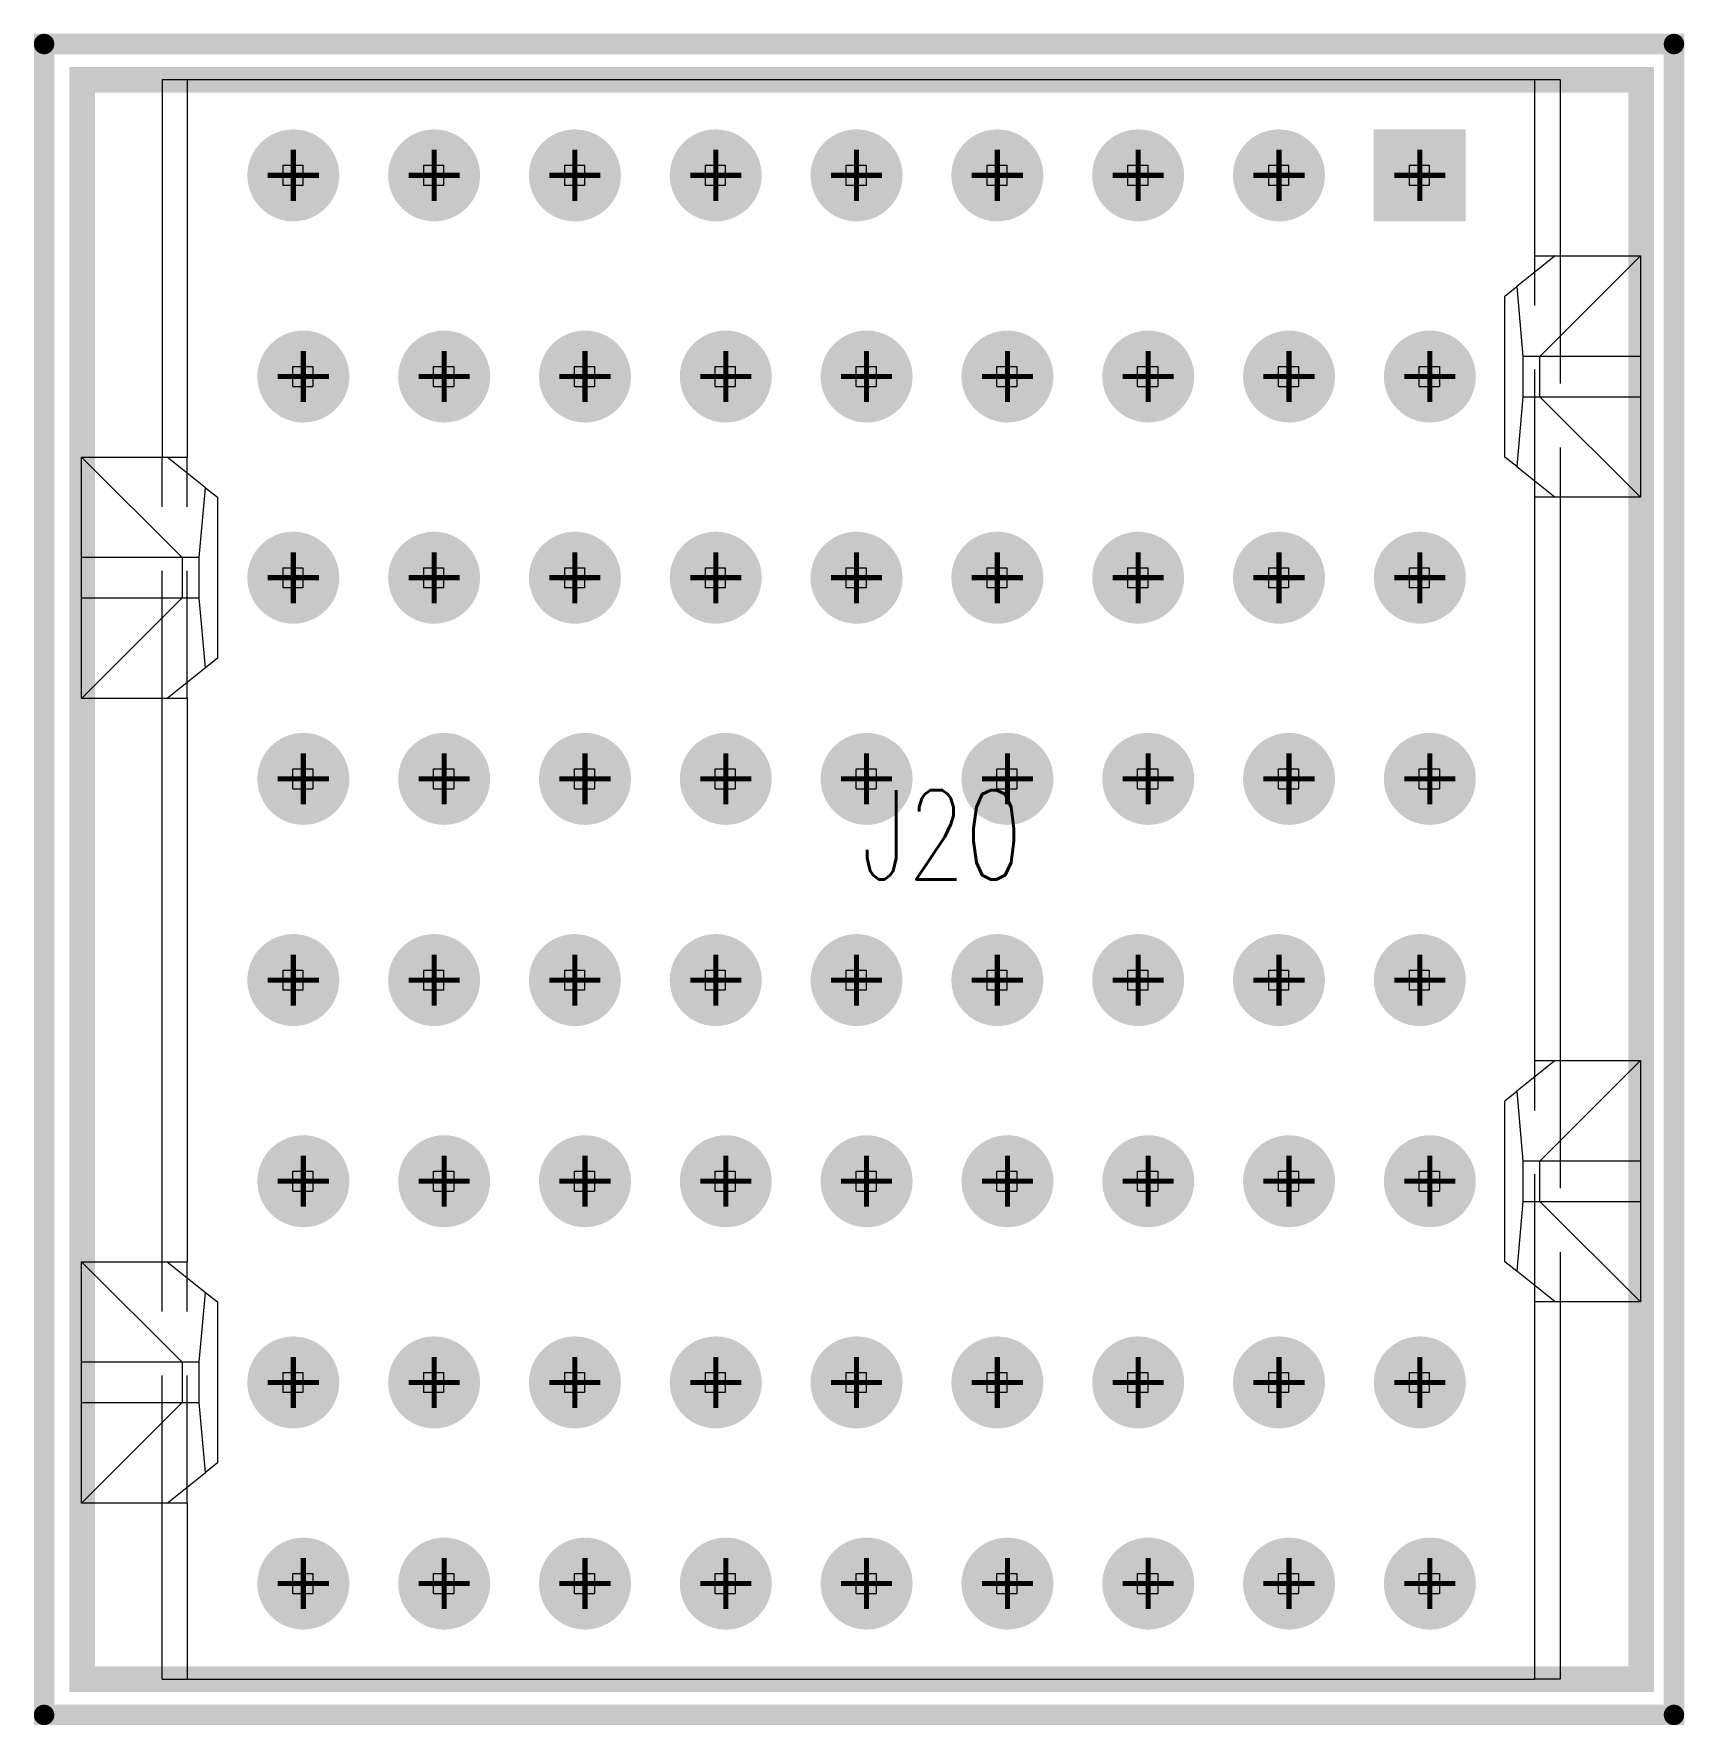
# Model space of a CAD drawing. Header units: millimetres. Extents: x 5 to 1395, y 5 to 415.
# Drawn here: x 1059.16 to 1075.56, y 115.5 to 132.32 of the extents above; entities that cross this region are included whole.
import ezdxf

# ---------------------------------------------------------------- set-up
doc = ezdxf.new("R2010")
doc.units = ezdxf.units.MM
doc.linetypes.add('HIDDEN', pattern=[1.905, 1.27, -0.635])
for name, color, linetype in [('DRIL_PLTE_THRU_01', 16, 'Continuous'), ('DRIL_PLTE_THRU_02', 146, 'Continuous'), ('DRIL_PLTE_THRU_03', 56, 'Continuous'), ('DRIL_PLTE_THRU_04', 216, 'Continuous'), ('DRIL_PLTE_THRU_05', 34, 'Continuous'), ('DRIL_PLTE_THRU_06', 96, 'Continuous'), ('DRIL_PLTE_THRU_07', 171, 'Continuous'), ('DRIL_PLTE_THRU_08', 176, 'Continuous'), ('DRIL_SYMBOL', 2, 'Continuous'), ('PADS_BOT', 5, 'Continuous'), ('PADS_INNER', 1, 'Continuous'), ('PADS_TOP', 1, 'Continuous'), ('PART_NAME_01', 1, 'Continuous'), ('PART_TOP_2DLINE_26', 5, 'Continuous'), ('PART_TOP_2DLINE_27', 5, 'Continuous')]:
    doc.layers.add(name, color=color, linetype=linetype)
doc.styles.add('W0$127', font='simplex', dxfattribs={"width": 0.75})

# ---------------------------------------------------------------- blocks, each defined once
blk = doc.blocks.new('SMOOTH_0$2032')
at = {"const_width": 0.1016}
blk.add_lwpolyline([(-0.0508, 0, 1), (0.0508, 0, 1)], format="xyb", close=True, dxfattribs=at)
blk = doc.blocks.new('SMOOTH_0$254')
at = {"const_width": 0.127}
blk.add_lwpolyline([(-0.0635, 0, 1), (0.0635, 0, 1)], format="xyb", close=True, dxfattribs=at)
blk = doc.blocks.new('PART_BODY_TOP_12')
at = {"layer": 'PART_TOP_2DLINE_26', "const_width": 0.2032}
blk.add_lwpolyline([(-8.3058, 8.128), (8.3058, 8.128), (8.3058, -8.0772), (-8.3058, -8.0772)], close=True, dxfattribs=at)
at = {"layer": 'PART_TOP_2DLINE_27', "const_width": 0.254}
blk.add_lwpolyline([(-7.95, -7.75), (7.95, -7.75), (7.95, 7.75), (-7.95, 7.75)], close=True, dxfattribs=at)
at = {"layer": 'PART_TOP_2DLINE_26'}
for p in [(-8.3058, 8.128), (8.3058, 8.128), (-8.3058, -8.0772), (8.3058, -8.0772)]:
    blk.add_blockref('SMOOTH_0$2032', p, dxfattribs=at)
at = {"layer": 'PART_TOP_2DLINE_27'}
for p in [(-7.95, 7.75), (7.95, 7.75), (-7.95, -7.75), (7.95, -7.75)]:
    blk.add_blockref('SMOOTH_0$254', p, dxfattribs=at)
blk = doc.blocks.new('DRIL_SYMBOL_0$59944')
at = {"layer": 'DRIL_SYMBOL', "const_width": 0.0508}
for points in [[(0, -0.254), (0, 0.254)], [(-0.254, 0), (0.254, 0)]]:
    blk.add_lwpolyline(points, dxfattribs=at)
blk = doc.blocks.new('DRIL_HOLE_0$59944')
at = {"const_width": 0.29972}
blk.add_lwpolyline([(-0.14986, 0, 1), (0.14986, 0, 1)], format="xyb", close=True, dxfattribs=at)
blk.add_blockref('DRIL_SYMBOL_0$59944', (0, 0))
blk = doc.blocks.new('PAD_8')
at = {"const_width": 0.4572}
blk.add_lwpolyline([(0, -0.2286, 1), (0, 0.2286, 1)], format="xyb", close=True, dxfattribs=at)
blk = doc.blocks.new('STK_TOP_169')
at = {"layer": 'DRIL_PLTE_THRU_01'}
blk.add_blockref('DRIL_HOLE_0$59944', (0, 0), dxfattribs=at)
at = {"layer": 'DRIL_PLTE_THRU_02'}
blk.add_blockref('DRIL_HOLE_0$59944', (0, 0), dxfattribs=at)
at = {"layer": 'DRIL_PLTE_THRU_03'}
blk.add_blockref('DRIL_HOLE_0$59944', (0, 0), dxfattribs=at)
at = {"layer": 'DRIL_PLTE_THRU_04'}
blk.add_blockref('DRIL_HOLE_0$59944', (0, 0), dxfattribs=at)
at = {"layer": 'DRIL_PLTE_THRU_05'}
blk.add_blockref('DRIL_HOLE_0$59944', (0, 0), dxfattribs=at)
at = {"layer": 'DRIL_PLTE_THRU_06'}
blk.add_blockref('DRIL_HOLE_0$59944', (0, 0), dxfattribs=at)
at = {"layer": 'DRIL_PLTE_THRU_07'}
blk.add_blockref('DRIL_HOLE_0$59944', (0, 0), dxfattribs=at)
at = {"layer": 'DRIL_PLTE_THRU_08'}
blk.add_blockref('DRIL_HOLE_0$59944', (0, 0), dxfattribs=at)
at = {"layer": 'PADS_BOT'}
blk.add_blockref('PAD_8', (0, 0), dxfattribs=at)
at = {"layer": 'PADS_INNER'}
blk.add_blockref('PAD_8', (0, 0), dxfattribs=at)
at = {"layer": 'PADS_TOP'}
blk.add_blockref('PAD_8', (0, 0), dxfattribs=at)
blk = doc.blocks.new('PAD_10')
at = {"const_width": 0.9144}
blk.add_lwpolyline([(-0.4572, 0), (0.4572, 0)], dxfattribs=at)
blk = doc.blocks.new('STK_TOP_172')
at = {"layer": 'DRIL_PLTE_THRU_01'}
blk.add_blockref('DRIL_HOLE_0$59944', (0, 0), dxfattribs=at)
at = {"layer": 'DRIL_PLTE_THRU_02'}
blk.add_blockref('DRIL_HOLE_0$59944', (0, 0), dxfattribs=at)
at = {"layer": 'DRIL_PLTE_THRU_03'}
blk.add_blockref('DRIL_HOLE_0$59944', (0, 0), dxfattribs=at)
at = {"layer": 'DRIL_PLTE_THRU_04'}
blk.add_blockref('DRIL_HOLE_0$59944', (0, 0), dxfattribs=at)
at = {"layer": 'DRIL_PLTE_THRU_05'}
blk.add_blockref('DRIL_HOLE_0$59944', (0, 0), dxfattribs=at)
at = {"layer": 'DRIL_PLTE_THRU_06'}
blk.add_blockref('DRIL_HOLE_0$59944', (0, 0), dxfattribs=at)
at = {"layer": 'DRIL_PLTE_THRU_07'}
blk.add_blockref('DRIL_HOLE_0$59944', (0, 0), dxfattribs=at)
at = {"layer": 'DRIL_PLTE_THRU_08'}
blk.add_blockref('DRIL_HOLE_0$59944', (0, 0), dxfattribs=at)
at = {"layer": 'PADS_BOT'}
blk.add_blockref('PAD_8', (0, 0), dxfattribs=at)
at = {"layer": 'PADS_INNER'}
blk.add_blockref('PAD_8', (0, 0), dxfattribs=at)
at = {"layer": 'PADS_TOP'}
blk.add_blockref('PAD_10', (0, 0), dxfattribs=at)
blk = doc.blocks.new('SYM_TOP_14')
for name, p in [('PART_BODY_TOP_12', (0, 0)), ('STK_TOP_169', (-5, 5.65)), ('STK_TOP_169', (-1, 5.65)), ('STK_TOP_169', (3, 5.65)), ('STK_TOP_169', (7, 5.65)), ('STK_TOP_169', (-7, 5.55)), ('STK_TOP_169', (-3, 5.55)), ('STK_TOP_169', (1, 5.55)), ('STK_TOP_169', (5, 5.55)), ('STK_TOP_169', (-7, 4.15)), ('STK_TOP_169', (-5, 4.25)), ('STK_TOP_169', (-3, 4.15)), ('STK_TOP_169', (-1, 4.25)), ('STK_TOP_169', (1, 4.15)), ('STK_TOP_169', (3, 4.25)), ('STK_TOP_169', (5, 4.15)), ('STK_TOP_169', (7, 4.25)), ('STK_TOP_169', (-7, 2.75)), ('STK_TOP_169', (-5, 2.85)), ('STK_TOP_169', (-3, 2.75)), ('STK_TOP_169', (-1, 2.85)), ('STK_TOP_169', (1, 2.75)), ('STK_TOP_169', (3, 2.85)), ('STK_TOP_169', (5, 2.75)), ('STK_TOP_169', (7, 2.85)), ('STK_TOP_169', (-5, 1.45)), ('STK_TOP_169', (-1, 1.45)), ('STK_TOP_169', (3, 1.45)), ('STK_TOP_169', (7, 1.45)), ('STK_TOP_169', (-7, 1.35)), ('STK_TOP_169', (-3, 1.35)), ('STK_TOP_169', (1, 1.35)), ('STK_TOP_169', (5, 1.35)), ('STK_TOP_169', (-5, 0.05)), ('STK_TOP_169', (-1, 0.05)), ('STK_TOP_169', (3, 0.05)), ('STK_TOP_169', (7, 0.05)), ('STK_TOP_169', (-7, -0.05)), ('STK_TOP_169', (-3, -0.05)), ('STK_TOP_169', (1, -0.05)), ('STK_TOP_169', (5, -0.05)), ('STK_TOP_169', (-7, -1.45)), ('STK_TOP_169', (-5, -1.35)), ('STK_TOP_169', (-3, -1.45)), ('STK_TOP_169', (-1, -1.35)), ('STK_TOP_169', (1, -1.45)), ('STK_TOP_169', (3, -1.35)), ('STK_TOP_169', (5, -1.45)), ('STK_TOP_169', (7, -1.35)), ('STK_TOP_169', (-5, -2.75)), ('STK_TOP_169', (-1, -2.75)), ('STK_TOP_169', (3, -2.75)), ('STK_TOP_169', (7, -2.75)), ('STK_TOP_169', (-7, -2.85)), ('STK_TOP_169', (-3, -2.85)), ('STK_TOP_169', (1, -2.85)), ('STK_TOP_169', (5, -2.85)), ('STK_TOP_169', (-5, -4.15)), ('STK_TOP_169', (-1, -4.15)), ('STK_TOP_169', (3, -4.15)), ('STK_TOP_169', (7, -4.15)), ('STK_TOP_169', (-7, -4.25)), ('STK_TOP_169', (-3, -4.25)), ('STK_TOP_169', (1, -4.25)), ('STK_TOP_169', (5, -4.25)), ('STK_TOP_169', (-7, -5.65)), ('STK_TOP_169', (-5, -5.55)), ('STK_TOP_169', (-3, -5.65)), ('STK_TOP_169', (-1, -5.55)), ('STK_TOP_169', (1, -5.65)), ('STK_TOP_169', (3, -5.55)), ('STK_TOP_169', (5, -5.65)), ('STK_TOP_172', (7, -5.55))]:
    blk.add_blockref(name, p)
blk = doc.blocks.new('PART_TOP_75')
blk.add_blockref('SYM_TOP_14', (0, 0))
at = {"layer": 'PART_NAME_01', "style": 'W0$127', "width": 0.75}
blk.add_text('J20', height=0.889, rotation=270, dxfattribs=at).set_placement((0, 0))
blk = doc.blocks.new('q')
at = {"rotation": 90}
blk.add_blockref('PART_TOP_75', (1067.385, 123.909), dxfattribs=at)

msp = doc.modelspace()

# ---------------------------------------------------------------- linework, layer by layer
at = {"color": 7, "linetype": 'Continuous', "lineweight": 15}
for p, q in [((1060.4298, 131.8588), (1060.4298, 128.1088)), ((1060.6798, 131.8588), (1060.4298, 131.8588)), ((1060.6798, 131.8588), (1060.6798, 128.1088)), ((1074.0798, 131.8588), (1060.6798, 131.8588)), ((1074.0798, 130.1088), (1074.0798, 131.8588)), ((1074.3298, 131.8588), (1074.0798, 131.8588)), ((1074.3298, 131.8588), (1074.3298, 130.1088)), ((1074.2798, 130.1088), (1073.899, 129.8041)), ((1074.0798, 130.1088), (1074.2798, 130.1088)), ((1075.1298, 130.1088), (1074.1298, 129.1088)), ((1074.2798, 130.1088), (1075.1298, 130.1088)), ((1075.1298, 130.1088), (1075.1298, 129.1088)), ((1073.7798, 129.7088), (1073.899, 129.8041)), ((1073.7798, 128.1088), (1073.7798, 129.7088)), ((1073.899, 129.8041), (1073.9598, 129.1088)), ((1073.9598, 129.1088), (1073.9598, 128.7088)), ((1074.1298, 129.1088), (1073.9598, 129.1088)), ((1074.1298, 128.7088), (1074.1298, 129.1088)), ((1075.1298, 129.1088), (1074.1298, 129.1088)), ((1075.1298, 129.1088), (1075.1298, 128.7088)), ((1073.9598, 128.7088), (1073.899, 128.0134)), ((1073.9598, 128.7088), (1074.1298, 128.7088)), ((1074.1298, 128.7088), (1075.1298, 127.7088)), ((1074.1298, 128.7088), (1075.1298, 128.7088)), ((1075.1298, 128.7088), (1075.1298, 127.7088)), ((1059.6298, 128.1088), (1060.4798, 128.1088)), ((1060.6298, 127.1088), (1059.6298, 128.1088)), ((1059.6298, 127.1088), (1059.6298, 128.1088)), ((1060.8606, 127.8041), (1060.4798, 128.1088)), ((1060.4798, 128.1088), (1060.6798, 128.1088)), ((1073.899, 128.0134), (1073.7798, 128.1088)), ((1073.899, 128.0134), (1074.2798, 127.7088)), ((1060.7998, 127.1088), (1060.8606, 127.8041)), ((1060.8606, 127.8041), (1060.9798, 127.7088)), ((1060.9798, 127.7088), (1060.9798, 126.1088)), ((1074.0798, 122.1088), (1074.0798, 127.7088)), ((1074.2798, 127.7088), (1074.0798, 127.7088)), ((1075.1298, 127.7088), (1074.2798, 127.7088)), ((1074.3298, 127.7088), (1074.3298, 122.1088)), ((1059.6298, 126.7088), (1059.6298, 127.1088)), ((1060.6298, 127.1088), (1059.6298, 127.1088)), ((1060.7998, 127.1088), (1060.6298, 127.1088)), ((1060.6298, 127.1088), (1060.6298, 126.7088)), ((1060.7998, 126.7088), (1060.7998, 127.1088)), ((1059.6298, 125.7088), (1060.6298, 126.7088)), ((1059.6298, 125.7088), (1059.6298, 126.7088)), ((1059.6298, 126.7088), (1060.6298, 126.7088)), ((1060.6298, 126.7088), (1060.7998, 126.7088)), ((1060.8606, 126.0134), (1060.7998, 126.7088)), ((1060.8606, 126.0134), (1060.4798, 125.7088)), ((1060.9798, 126.1088), (1060.8606, 126.0134)), ((1060.4798, 125.7088), (1059.6298, 125.7088)), ((1060.4298, 120.1088), (1060.4298, 125.7088)), ((1060.6798, 125.7088), (1060.4798, 125.7088)), ((1060.6798, 125.7088), (1060.6798, 120.1088)), ((1074.2798, 122.1088), (1073.899, 121.8041)), ((1074.0798, 122.1088), (1074.2798, 122.1088)), ((1075.1298, 122.1088), (1074.1298, 121.1088)), ((1074.2798, 122.1088), (1075.1298, 122.1088)), ((1075.1298, 122.1088), (1075.1298, 121.1088)), ((1073.7798, 121.7088), (1073.899, 121.8041)), ((1073.899, 121.8041), (1073.9598, 121.1088)), ((1073.7798, 120.1088), (1073.7798, 121.7088)), ((1073.9598, 121.1088), (1073.9598, 120.7088)), ((1074.1298, 121.1088), (1073.9598, 121.1088)), ((1074.1298, 120.7088), (1074.1298, 121.1088)), ((1075.1298, 121.1088), (1074.1298, 121.1088)), ((1075.1298, 121.1088), (1075.1298, 120.7088)), ((1073.9598, 120.7088), (1073.899, 120.0134)), ((1073.9598, 120.7088), (1074.1298, 120.7088)), ((1074.1298, 120.7088), (1075.1298, 120.7088)), ((1074.1298, 120.7088), (1075.1298, 119.7088)), ((1075.1298, 120.7088), (1075.1298, 119.7088)), ((1060.6298, 119.1088), (1059.6298, 120.1088)), ((1059.6298, 119.1088), (1059.6298, 120.1088)), ((1059.6298, 120.1088), (1060.4798, 120.1088)), ((1060.4798, 120.1088), (1060.8606, 119.8041)), ((1060.4798, 120.1088), (1060.6798, 120.1088)), ((1073.899, 120.0134), (1073.7798, 120.1088)), ((1074.2798, 119.7088), (1073.899, 120.0134)), ((1060.7998, 119.1088), (1060.8606, 119.8041)), ((1060.8606, 119.8041), (1060.9798, 119.7088)), ((1060.9798, 119.7088), (1060.9798, 118.1088)), ((1074.0798, 115.9588), (1074.0798, 119.7088)), ((1074.2798, 119.7088), (1074.0798, 119.7088)), ((1075.1298, 119.7088), (1074.2798, 119.7088)), ((1074.3298, 119.7088), (1074.3298, 115.9588)), ((1059.6298, 118.7088), (1059.6298, 119.1088)), ((1060.6298, 119.1088), (1059.6298, 119.1088)), ((1060.7998, 119.1088), (1060.6298, 119.1088)), ((1060.6298, 119.1088), (1060.6298, 118.7088)), ((1060.7998, 118.7088), (1060.7998, 119.1088)), ((1059.6298, 117.7088), (1060.6298, 118.7088)), ((1059.6298, 117.7088), (1059.6298, 118.7088)), ((1059.6298, 118.7088), (1060.6298, 118.7088)), ((1060.6298, 118.7088), (1060.7998, 118.7088)), ((1060.8606, 118.0134), (1060.7998, 118.7088)), ((1060.9798, 118.1088), (1060.8606, 118.0134)), ((1060.4798, 117.7088), (1060.8606, 118.0134)), ((1060.4798, 117.7088), (1059.6298, 117.7088)), ((1060.4298, 115.9588), (1060.4298, 117.7088)), ((1060.6798, 117.7088), (1060.4798, 117.7088)), ((1060.6798, 117.7088), (1060.6798, 115.9588)), ((1060.4298, 115.9588), (1060.6798, 115.9588)), ((1060.6798, 115.9588), (1074.0798, 115.9588)), ((1074.3298, 115.9588), (1074.0798, 115.9588))]:
    msp.add_line(p, q, dxfattribs=at)
at = {"color": 7, "linetype": 'HIDDEN', "lineweight": 0}
for p, q in [((1061.6298, 131.0088), (1061.6298, 130.8088)), ((1061.6298, 131.0088), (1061.8298, 131.0088)), ((1061.8298, 131.0088), (1061.8298, 130.8088)), ((1063.0298, 131.0088), (1063.0298, 130.8088)), ((1063.0298, 131.0088), (1063.2298, 131.0088)), ((1063.2298, 131.0088), (1063.2298, 130.8088)), ((1064.4298, 131.0088), (1064.4298, 130.8088)), ((1064.4298, 131.0088), (1064.6298, 131.0088)), ((1064.6298, 131.0088), (1064.6298, 130.8088)), ((1065.8298, 131.0088), (1066.0298, 131.0088)), ((1065.8298, 131.0088), (1065.8298, 130.8088)), ((1066.0298, 131.0088), (1066.0298, 130.8088)), ((1067.2298, 131.0088), (1067.4298, 131.0088)), ((1067.2298, 131.0088), (1067.2298, 130.8088)), ((1067.4298, 131.0088), (1067.4298, 130.8088)), ((1068.6298, 131.0088), (1068.8298, 131.0088)), ((1068.6298, 131.0088), (1068.6298, 130.8088)), ((1068.8298, 131.0088), (1068.8298, 130.8088)), ((1070.0298, 131.0088), (1070.2298, 131.0088)), ((1070.0298, 131.0088), (1070.0298, 130.8088)), ((1070.2298, 131.0088), (1070.2298, 130.8088)), ((1071.4298, 131.0088), (1071.6298, 131.0088)), ((1071.4298, 131.0088), (1071.4298, 130.8088)), ((1071.6298, 131.0088), (1071.6298, 130.8088)), ((1072.8298, 131.0088), (1073.0298, 131.0088)), ((1072.8298, 131.0088), (1072.8298, 130.8088)), ((1073.0298, 131.0088), (1073.0298, 130.8088)), ((1061.8298, 130.8088), (1061.6298, 130.8088)), ((1063.2298, 130.8088), (1063.0298, 130.8088)), ((1064.6298, 130.8088), (1064.4298, 130.8088)), ((1066.0298, 130.8088), (1065.8298, 130.8088)), ((1067.4298, 130.8088), (1067.2298, 130.8088)), ((1068.8298, 130.8088), (1068.6298, 130.8088)), ((1070.2298, 130.8088), (1070.0298, 130.8088)), ((1071.6298, 130.8088), (1071.4298, 130.8088)), ((1073.0298, 130.8088), (1072.8298, 130.8088)), ((1074.0798, 127.7088), (1074.0798, 130.1088)), ((1074.3298, 130.1088), (1074.3298, 127.7088)), ((1061.7298, 128.8088), (1061.7298, 129.0088)), ((1061.7298, 129.0088), (1061.9298, 129.0088)), ((1061.9298, 129.0088), (1061.9298, 128.8088)), ((1063.1298, 128.8088), (1063.1298, 129.0088)), ((1063.1298, 129.0088), (1063.3298, 129.0088)), ((1063.3298, 129.0088), (1063.3298, 128.8088)), ((1064.5298, 129.0088), (1064.7298, 129.0088)), ((1064.5298, 128.8088), (1064.5298, 129.0088)), ((1064.7298, 129.0088), (1064.7298, 128.8088)), ((1065.9298, 129.0088), (1066.1298, 129.0088)), ((1065.9298, 128.8088), (1065.9298, 129.0088)), ((1066.1298, 129.0088), (1066.1298, 128.8088)), ((1067.3298, 129.0088), (1067.5298, 129.0088)), ((1067.3298, 128.8088), (1067.3298, 129.0088)), ((1067.5298, 129.0088), (1067.5298, 128.8088)), ((1068.7298, 129.0088), (1068.9298, 129.0088)), ((1068.7298, 128.8088), (1068.7298, 129.0088)), ((1068.9298, 129.0088), (1068.9298, 128.8088)), ((1070.1298, 128.8088), (1070.1298, 129.0088)), ((1070.1298, 129.0088), (1070.3298, 129.0088)), ((1070.3298, 129.0088), (1070.3298, 128.8088)), ((1071.5298, 129.0088), (1071.7298, 129.0088)), ((1071.5298, 128.8088), (1071.5298, 129.0088)), ((1071.7298, 129.0088), (1071.7298, 128.8088)), ((1072.9298, 128.8088), (1072.9298, 129.0088)), ((1072.9298, 129.0088), (1073.1298, 129.0088)), ((1073.1298, 129.0088), (1073.1298, 128.8088)), ((1061.7298, 128.8088), (1061.9298, 128.8088)), ((1063.1298, 128.8088), (1063.3298, 128.8088)), ((1064.5298, 128.8088), (1064.7298, 128.8088)), ((1065.9298, 128.8088), (1066.1298, 128.8088)), ((1067.3298, 128.8088), (1067.5298, 128.8088)), ((1068.7298, 128.8088), (1068.9298, 128.8088)), ((1070.1298, 128.8088), (1070.3298, 128.8088)), ((1071.5298, 128.8088), (1071.7298, 128.8088)), ((1072.9298, 128.8088), (1073.1298, 128.8088)), ((1060.4298, 125.7088), (1060.4298, 128.1088)), ((1060.6798, 125.7088), (1060.6798, 128.1088)), ((1061.6298, 127.0088), (1061.8298, 127.0088)), ((1061.6298, 127.0088), (1061.6298, 126.8088)), ((1061.8298, 127.0088), (1061.8298, 126.8088)), ((1063.0298, 127.0088), (1063.2298, 127.0088)), ((1063.0298, 127.0088), (1063.0298, 126.8088)), ((1063.2298, 127.0088), (1063.2298, 126.8088)), ((1064.4298, 127.0088), (1064.4298, 126.8088)), ((1064.4298, 127.0088), (1064.6298, 127.0088)), ((1064.6298, 127.0088), (1064.6298, 126.8088)), ((1065.8298, 127.0088), (1065.8298, 126.8088)), ((1065.8298, 127.0088), (1066.0298, 127.0088)), ((1066.0298, 127.0088), (1066.0298, 126.8088)), ((1067.2298, 127.0088), (1067.2298, 126.8088)), ((1067.2298, 127.0088), (1067.4298, 127.0088)), ((1067.4298, 127.0088), (1067.4298, 126.8088)), ((1068.6298, 127.0088), (1068.6298, 126.8088)), ((1068.6298, 127.0088), (1068.8298, 127.0088)), ((1068.8298, 127.0088), (1068.8298, 126.8088)), ((1070.0298, 127.0088), (1070.0298, 126.8088)), ((1070.0298, 127.0088), (1070.2298, 127.0088)), ((1070.2298, 127.0088), (1070.2298, 126.8088)), ((1071.4298, 127.0088), (1071.4298, 126.8088)), ((1071.4298, 127.0088), (1071.6298, 127.0088)), ((1071.6298, 127.0088), (1071.6298, 126.8088)), ((1072.8298, 127.0088), (1073.0298, 127.0088)), ((1072.8298, 127.0088), (1072.8298, 126.8088)), ((1073.0298, 127.0088), (1073.0298, 126.8088)), ((1061.8298, 126.8088), (1061.6298, 126.8088)), ((1063.2298, 126.8088), (1063.0298, 126.8088)), ((1064.6298, 126.8088), (1064.4298, 126.8088)), ((1066.0298, 126.8088), (1065.8298, 126.8088)), ((1067.4298, 126.8088), (1067.2298, 126.8088)), ((1068.8298, 126.8088), (1068.6298, 126.8088)), ((1070.2298, 126.8088), (1070.0298, 126.8088)), ((1071.6298, 126.8088), (1071.4298, 126.8088)), ((1073.0298, 126.8088), (1072.8298, 126.8088)), ((1061.7298, 125.0088), (1061.9298, 125.0088)), ((1061.7298, 124.8088), (1061.7298, 125.0088)), ((1061.9298, 125.0088), (1061.9298, 124.8088)), ((1063.1298, 124.8088), (1063.1298, 125.0088)), ((1063.1298, 125.0088), (1063.3298, 125.0088)), ((1063.3298, 125.0088), (1063.3298, 124.8088)), ((1064.5298, 125.0088), (1064.7298, 125.0088)), ((1064.5298, 124.8088), (1064.5298, 125.0088)), ((1064.7298, 125.0088), (1064.7298, 124.8088)), ((1065.9298, 125.0088), (1066.1298, 125.0088)), ((1065.9298, 124.8088), (1065.9298, 125.0088)), ((1066.1298, 125.0088), (1066.1298, 124.8088)), ((1067.3298, 124.8088), (1067.3298, 125.0088)), ((1067.3298, 125.0088), (1067.5298, 125.0088)), ((1067.5298, 125.0088), (1067.5298, 124.8088)), ((1068.7298, 125.0088), (1068.9298, 125.0088)), ((1068.7298, 124.8088), (1068.7298, 125.0088)), ((1068.9298, 125.0088), (1068.9298, 124.8088)), ((1070.1298, 124.8088), (1070.1298, 125.0088)), ((1070.1298, 125.0088), (1070.3298, 125.0088)), ((1070.3298, 125.0088), (1070.3298, 124.8088)), ((1071.5298, 124.8088), (1071.5298, 125.0088)), ((1071.5298, 125.0088), (1071.7298, 125.0088)), ((1071.7298, 125.0088), (1071.7298, 124.8088)), ((1072.9298, 125.0088), (1073.1298, 125.0088)), ((1072.9298, 124.8088), (1072.9298, 125.0088)), ((1073.1298, 125.0088), (1073.1298, 124.8088)), ((1061.7298, 124.8088), (1061.9298, 124.8088)), ((1063.1298, 124.8088), (1063.3298, 124.8088)), ((1064.5298, 124.8088), (1064.7298, 124.8088)), ((1065.9298, 124.8088), (1066.1298, 124.8088)), ((1067.3298, 124.8088), (1067.5298, 124.8088)), ((1068.7298, 124.8088), (1068.9298, 124.8088)), ((1070.1298, 124.8088), (1070.3298, 124.8088)), ((1071.5298, 124.8088), (1071.7298, 124.8088)), ((1072.9298, 124.8088), (1073.1298, 124.8088)), ((1061.6298, 123.0088), (1061.8298, 123.0088)), ((1061.6298, 123.0088), (1061.6298, 122.8088)), ((1061.8298, 123.0088), (1061.8298, 122.8088)), ((1063.0298, 123.0088), (1063.0298, 122.8088)), ((1063.0298, 123.0088), (1063.2298, 123.0088)), ((1063.2298, 123.0088), (1063.2298, 122.8088)), ((1064.4298, 123.0088), (1064.6298, 123.0088)), ((1064.4298, 123.0088), (1064.4298, 122.8088)), ((1064.6298, 123.0088), (1064.6298, 122.8088)), ((1065.8298, 123.0088), (1066.0298, 123.0088)), ((1065.8298, 123.0088), (1065.8298, 122.8088)), ((1066.0298, 123.0088), (1066.0298, 122.8088)), ((1067.2298, 123.0088), (1067.4298, 123.0088)), ((1067.2298, 123.0088), (1067.2298, 122.8088)), ((1067.4298, 123.0088), (1067.4298, 122.8088)), ((1068.6298, 123.0088), (1068.8298, 123.0088)), ((1068.6298, 123.0088), (1068.6298, 122.8088)), ((1068.8298, 123.0088), (1068.8298, 122.8088)), ((1070.0298, 123.0088), (1070.0298, 122.8088)), ((1070.0298, 123.0088), (1070.2298, 123.0088)), ((1070.2298, 123.0088), (1070.2298, 122.8088)), ((1071.4298, 123.0088), (1071.6298, 123.0088)), ((1071.4298, 123.0088), (1071.4298, 122.8088)), ((1071.6298, 123.0088), (1071.6298, 122.8088)), ((1072.8298, 123.0088), (1073.0298, 123.0088)), ((1072.8298, 123.0088), (1072.8298, 122.8088)), ((1073.0298, 123.0088), (1073.0298, 122.8088)), ((1061.8298, 122.8088), (1061.6298, 122.8088)), ((1063.2298, 122.8088), (1063.0298, 122.8088)), ((1064.6298, 122.8088), (1064.4298, 122.8088)), ((1066.0298, 122.8088), (1065.8298, 122.8088)), ((1067.4298, 122.8088), (1067.2298, 122.8088)), ((1068.8298, 122.8088), (1068.6298, 122.8088)), ((1070.2298, 122.8088), (1070.0298, 122.8088)), ((1071.6298, 122.8088), (1071.4298, 122.8088)), ((1073.0298, 122.8088), (1072.8298, 122.8088)), ((1074.0798, 119.7088), (1074.0798, 122.1088)), ((1074.3298, 122.1088), (1074.3298, 119.7088)), ((1061.7298, 120.8088), (1061.7298, 121.0088)), ((1061.7298, 121.0088), (1061.9298, 121.0088)), ((1061.9298, 121.0088), (1061.9298, 120.8088)), ((1063.1298, 120.8088), (1063.1298, 121.0088)), ((1063.1298, 121.0088), (1063.3298, 121.0088)), ((1063.3298, 121.0088), (1063.3298, 120.8088)), ((1064.5298, 120.8088), (1064.5298, 121.0088)), ((1064.5298, 121.0088), (1064.7298, 121.0088)), ((1064.7298, 121.0088), (1064.7298, 120.8088)), ((1065.9298, 120.8088), (1065.9298, 121.0088)), ((1065.9298, 121.0088), (1066.1298, 121.0088)), ((1066.1298, 121.0088), (1066.1298, 120.8088)), ((1067.3298, 120.8088), (1067.3298, 121.0088)), ((1067.3298, 121.0088), (1067.5298, 121.0088)), ((1067.5298, 121.0088), (1067.5298, 120.8088)), ((1068.7298, 120.8088), (1068.7298, 121.0088)), ((1068.7298, 121.0088), (1068.9298, 121.0088)), ((1068.9298, 121.0088), (1068.9298, 120.8088)), ((1070.1298, 120.8088), (1070.1298, 121.0088)), ((1070.1298, 121.0088), (1070.3298, 121.0088)), ((1070.3298, 121.0088), (1070.3298, 120.8088)), ((1071.5298, 120.8088), (1071.5298, 121.0088)), ((1071.5298, 121.0088), (1071.7298, 121.0088)), ((1071.7298, 121.0088), (1071.7298, 120.8088)), ((1072.9298, 121.0088), (1073.1298, 121.0088)), ((1072.9298, 120.8088), (1072.9298, 121.0088)), ((1073.1298, 121.0088), (1073.1298, 120.8088)), ((1061.7298, 120.8088), (1061.9298, 120.8088)), ((1063.1298, 120.8088), (1063.3298, 120.8088)), ((1064.5298, 120.8088), (1064.7298, 120.8088)), ((1065.9298, 120.8088), (1066.1298, 120.8088)), ((1067.3298, 120.8088), (1067.5298, 120.8088)), ((1068.7298, 120.8088), (1068.9298, 120.8088)), ((1070.1298, 120.8088), (1070.3298, 120.8088)), ((1071.5298, 120.8088), (1071.7298, 120.8088)), ((1072.9298, 120.8088), (1073.1298, 120.8088)), ((1060.4298, 117.7088), (1060.4298, 120.1088)), ((1060.6798, 117.7088), (1060.6798, 120.1088)), ((1061.6298, 119.0088), (1061.8298, 119.0088)), ((1061.6298, 119.0088), (1061.6298, 118.8088)), ((1061.8298, 119.0088), (1061.8298, 118.8088)), ((1063.0298, 119.0088), (1063.2298, 119.0088)), ((1063.0298, 119.0088), (1063.0298, 118.8088)), ((1063.2298, 119.0088), (1063.2298, 118.8088)), ((1064.4298, 119.0088), (1064.6298, 119.0088)), ((1064.4298, 119.0088), (1064.4298, 118.8088)), ((1064.6298, 119.0088), (1064.6298, 118.8088)), ((1065.8298, 119.0088), (1066.0298, 119.0088)), ((1065.8298, 119.0088), (1065.8298, 118.8088)), ((1066.0298, 119.0088), (1066.0298, 118.8088)), ((1067.2298, 119.0088), (1067.4298, 119.0088)), ((1067.2298, 119.0088), (1067.2298, 118.8088)), ((1067.4298, 119.0088), (1067.4298, 118.8088)), ((1068.6298, 119.0088), (1068.8298, 119.0088)), ((1068.6298, 119.0088), (1068.6298, 118.8088)), ((1068.8298, 119.0088), (1068.8298, 118.8088)), ((1070.0298, 119.0088), (1070.0298, 118.8088)), ((1070.0298, 119.0088), (1070.2298, 119.0088)), ((1070.2298, 119.0088), (1070.2298, 118.8088)), ((1071.4298, 119.0088), (1071.6298, 119.0088)), ((1071.4298, 119.0088), (1071.4298, 118.8088)), ((1071.6298, 119.0088), (1071.6298, 118.8088)), ((1072.8298, 119.0088), (1073.0298, 119.0088)), ((1072.8298, 119.0088), (1072.8298, 118.8088)), ((1073.0298, 119.0088), (1073.0298, 118.8088)), ((1061.8298, 118.8088), (1061.6298, 118.8088)), ((1063.2298, 118.8088), (1063.0298, 118.8088)), ((1064.6298, 118.8088), (1064.4298, 118.8088)), ((1066.0298, 118.8088), (1065.8298, 118.8088)), ((1067.4298, 118.8088), (1067.2298, 118.8088)), ((1068.8298, 118.8088), (1068.6298, 118.8088)), ((1070.2298, 118.8088), (1070.0298, 118.8088)), ((1071.6298, 118.8088), (1071.4298, 118.8088)), ((1073.0298, 118.8088), (1072.8298, 118.8088)), ((1061.7298, 117.0088), (1061.9298, 117.0088)), ((1061.7298, 116.8088), (1061.7298, 117.0088)), ((1061.9298, 117.0088), (1061.9298, 116.8088)), ((1063.1298, 116.8088), (1063.1298, 117.0088)), ((1063.1298, 117.0088), (1063.3298, 117.0088)), ((1063.3298, 117.0088), (1063.3298, 116.8088)), ((1064.5298, 116.8088), (1064.5298, 117.0088)), ((1064.5298, 117.0088), (1064.7298, 117.0088)), ((1064.7298, 117.0088), (1064.7298, 116.8088)), ((1065.9298, 116.8088), (1065.9298, 117.0088)), ((1065.9298, 117.0088), (1066.1298, 117.0088)), ((1066.1298, 117.0088), (1066.1298, 116.8088)), ((1067.3298, 116.8088), (1067.3298, 117.0088)), ((1067.3298, 117.0088), (1067.5298, 117.0088)), ((1067.5298, 117.0088), (1067.5298, 116.8088)), ((1068.7298, 116.8088), (1068.7298, 117.0088)), ((1068.7298, 117.0088), (1068.9298, 117.0088)), ((1068.9298, 117.0088), (1068.9298, 116.8088)), ((1070.1298, 116.8088), (1070.1298, 117.0088)), ((1070.1298, 117.0088), (1070.3298, 117.0088)), ((1070.3298, 117.0088), (1070.3298, 116.8088)), ((1071.5298, 116.8088), (1071.5298, 117.0088)), ((1071.5298, 117.0088), (1071.7298, 117.0088)), ((1071.7298, 117.0088), (1071.7298, 116.8088)), ((1072.9298, 117.0088), (1073.1298, 117.0088)), ((1072.9298, 116.8088), (1072.9298, 117.0088)), ((1073.1298, 117.0088), (1073.1298, 116.8088)), ((1061.7298, 116.8088), (1061.9298, 116.8088)), ((1063.1298, 116.8088), (1063.3298, 116.8088)), ((1064.5298, 116.8088), (1064.7298, 116.8088)), ((1065.9298, 116.8088), (1066.1298, 116.8088)), ((1067.3298, 116.8088), (1067.5298, 116.8088)), ((1068.7298, 116.8088), (1068.9298, 116.8088)), ((1070.1298, 116.8088), (1070.3298, 116.8088)), ((1071.5298, 116.8088), (1071.7298, 116.8088)), ((1072.9298, 116.8088), (1073.1298, 116.8088))]:
    msp.add_line(p, q, dxfattribs=at)

# ---------------------------------------------------------------- block references
msp.add_blockref('q', (0, 0))

doc.saveas('drawing.dxf')
